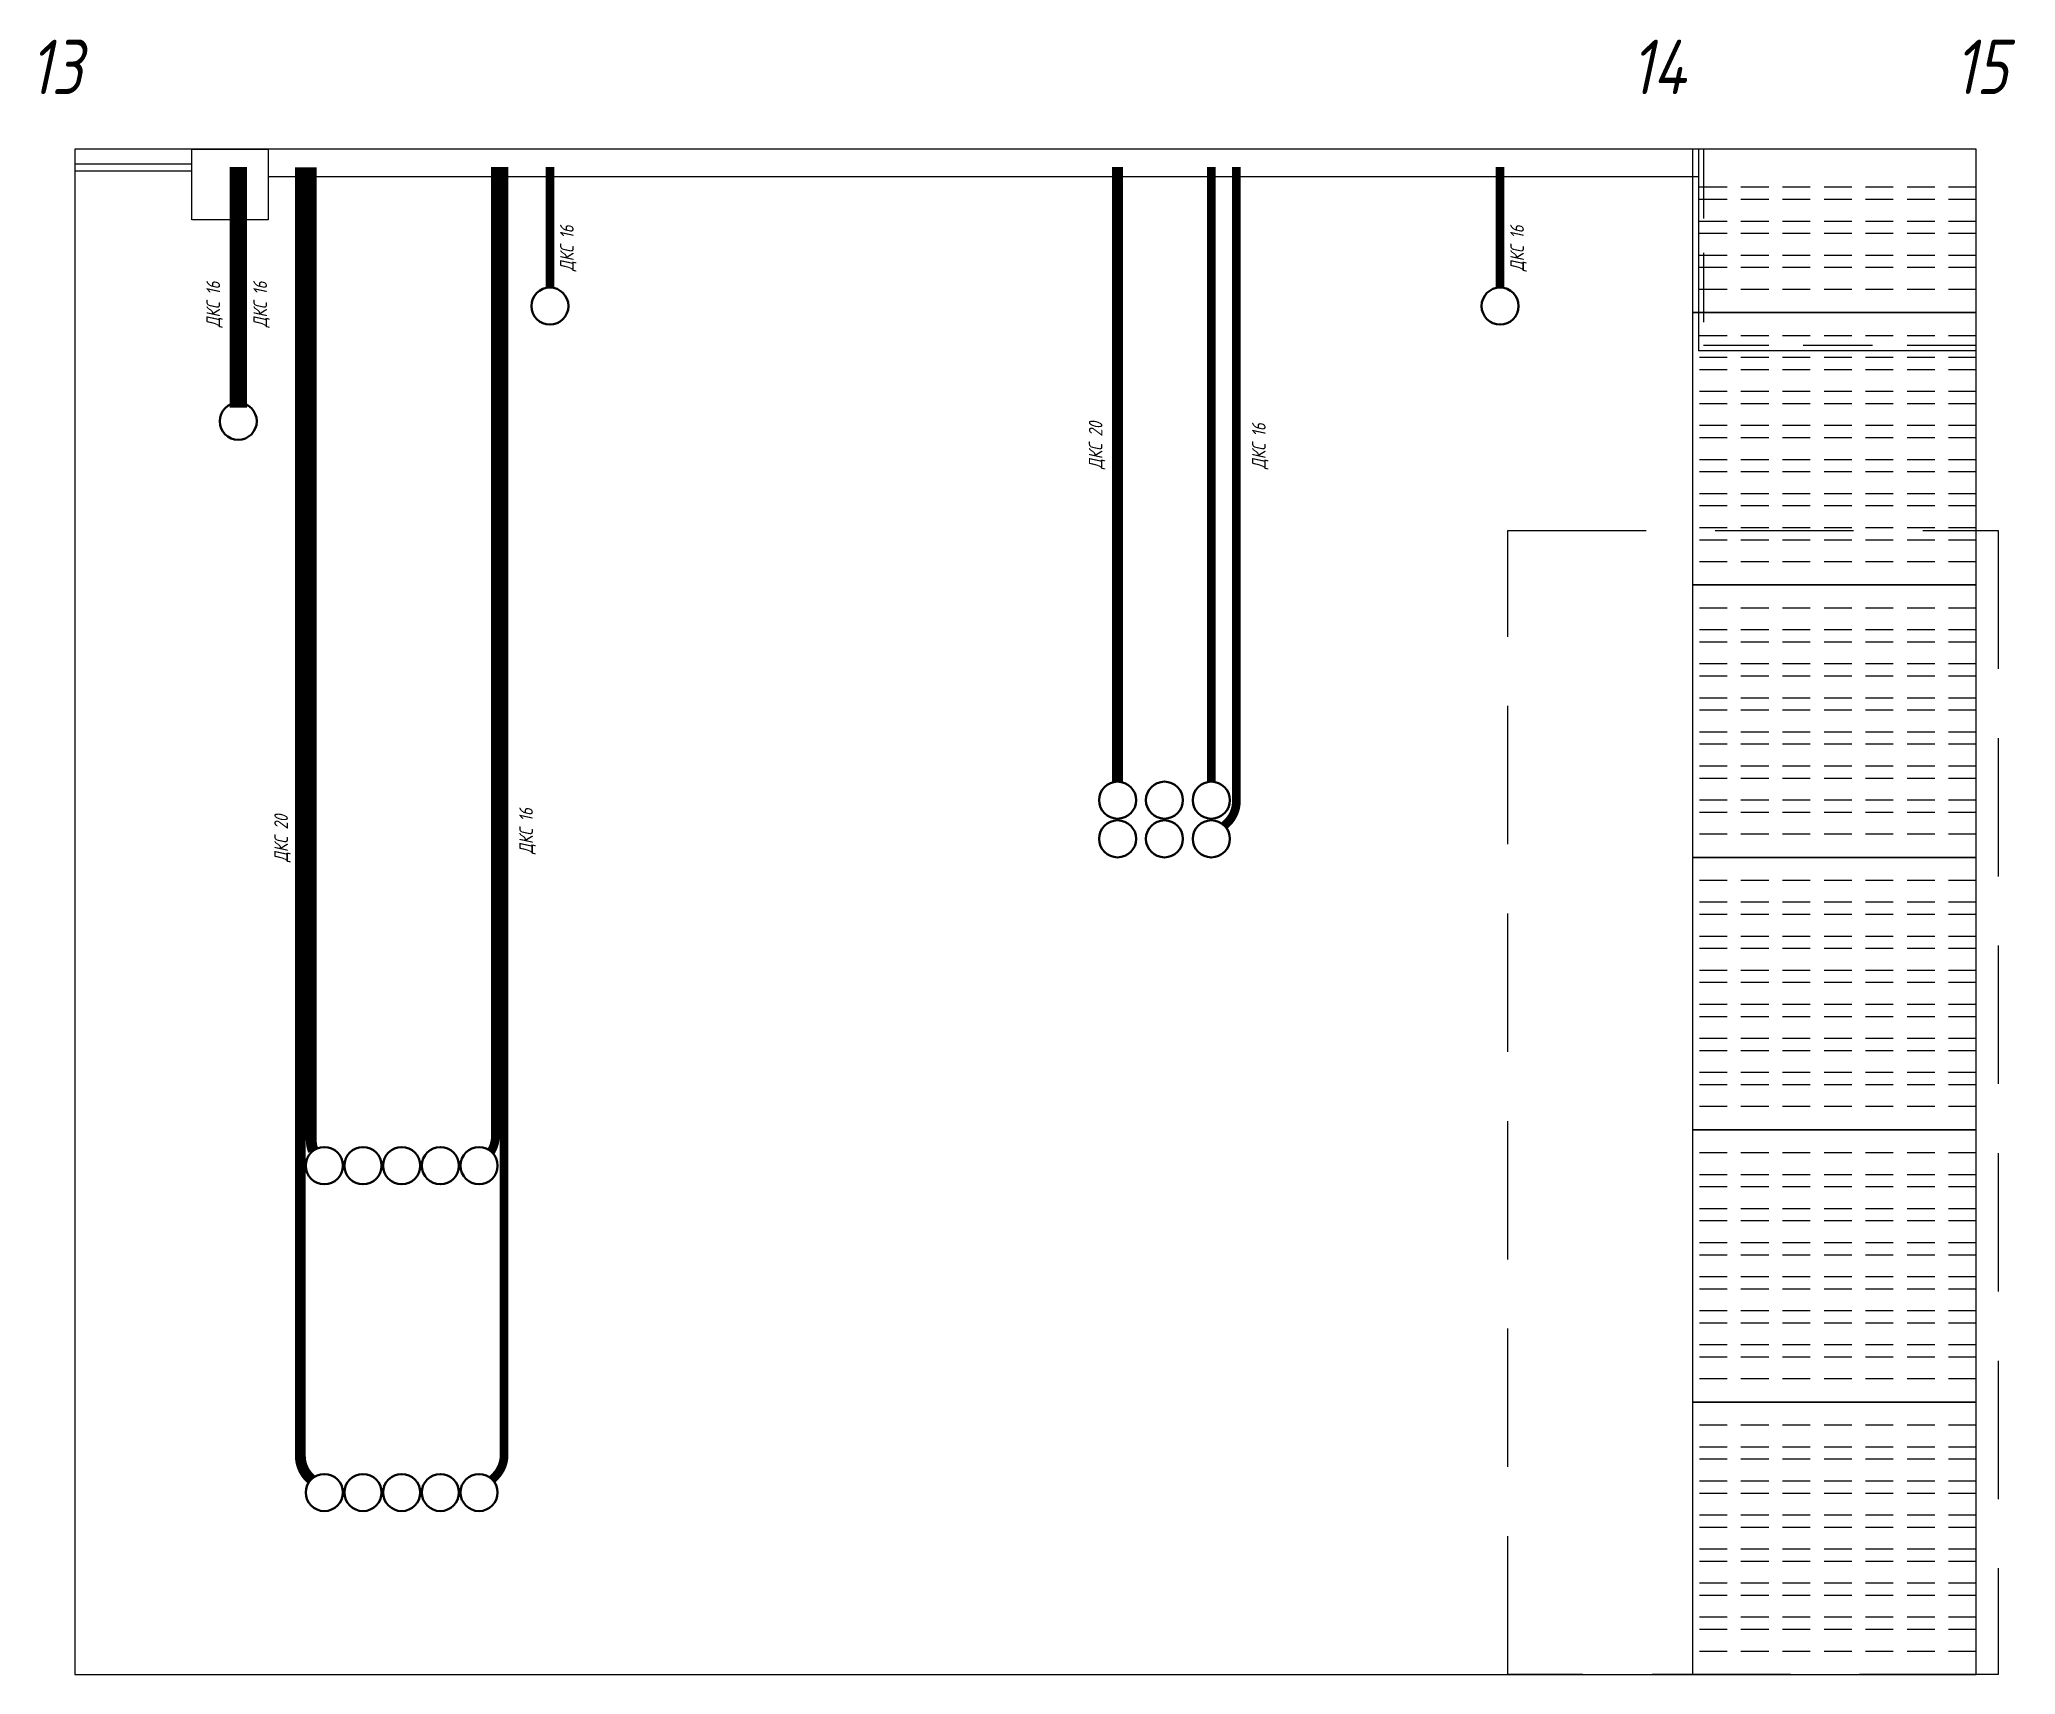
# Model space of a CAD drawing. Header units: millimetres. Extents: x -65 to 3562, y 0 to 3001.
import ezdxf
from ezdxf.enums import TextEntityAlignment as Align

# ---------------------------------------------------------------- set-up
doc = ezdxf.new("R2010")
doc.units = ezdxf.units.MM
doc.linetypes.add('DASHED', pattern=[19.05, 12.7, -6.35])
for name, color, linetype in [('01 Черновое', 7, 'Continuous'), ('02 ЭОМ и СС', 7, 'Continuous'), ('03 Потолок', 5, 'Continuous')]:
    doc.layers.add(name, color=color, linetype=linetype)
doc.layers.add('100 noprint', color=1, linetype='Continuous', plot=False)
doc.styles.add('ГОСТ-ISOCPEUR', font='isocpeui.ttf', dxfattribs={"width": 0.8})

msp = doc.modelspace()

# ---------------------------------------------------------------- linework, layer by layer
at = {"layer": '01 Черновое'}
for p, q in [((2970, 0), (2970, 2800)), ((3490, 2000), (2970, 2000)), ((3490, 1000), (2970, 1000))]:
    msp.add_line(p, q, dxfattribs=at)
msp.add_lwpolyline([(3490, 0), (3490, 2800), (0, 2800), (0, 0)], close=True, dxfattribs=at)
for points in [[(2970, 2000), (3490, 2000), (3490, 2500), (2970, 2500)], [(2970, 2500), (3490, 2500)], [(3490, 2000), (2970, 2000)], [(2970, 1000), (3490, 1000), (3490, 1500), (2970, 1500)], [(2970, 1500), (3490, 1500)], [(3490, 1000), (2970, 1000)], [(2970, 0), (3490, 0), (3490, 500), (2970, 500)], [(2970, 500), (3490, 500)]]:
    msp.add_lwpolyline(points, dxfattribs=at)
at = {"layer": '01 Черновое', "linetype": 'DASHED', "ltscale": 20}
msp.add_lwpolyline([(3530, 2100), (3530, 0), (2630, 0), (2630, 2100)], close=True, dxfattribs=at)
at = {"layer": '02 ЭОМ и СС', "color": 254, "const_width": 16}
msp.add_lwpolyline([(292, 2325.2), (292, 2767)], dxfattribs=at)
msp.add_lwpolyline([(292, 2325.2), (292, 2767)], dxfattribs=at)
at = {"layer": '02 ЭОМ и СС', "const_width": 16, "flags": 128}
for points in [[(308, 2325.2), (308, 2767)], [(308, 2325.2), (308, 2767)], [(872, 2546), (872, 2767)], [(2616, 2546), (2616, 2767)]]:
    msp.add_lwpolyline(points, dxfattribs=at)
at = {"layer": '02 ЭОМ и СС', "color": 1, "flags": 128}
for points in [[(434, 358, 20, 20, 0), (430.4, 361.6, 20, 20, -0.198912), (414, 401.2, 20, 20, 0), (414, 2766.8, 20, 20, 0)], [(434, 2766.8, 20, 20, 0), (434, 981.2, 20, 20, 0.09128), (437.7, 961.3, 20, 20, 0.105713)]]:
    msp.add_lwpolyline(points, format="xyseb", dxfattribs=at)
at = {"layer": '02 ЭОМ и СС', "color": 6, "const_width": 16}
for points in [[(772, 2767), (772, 988.9, -0.136668), (763.9, 960, -0.070509)], [(766, 358), (771.6, 363.6, 0.198912), (788, 403.2), (788, 2767)]]:
    msp.add_lwpolyline(points, format="xyb", dxfattribs=at)
at = {"layer": '02 ЭОМ и СС', "color": 1, "const_width": 20, "flags": 128}
msp.add_lwpolyline([(1914, 1639), (1914, 2767)], dxfattribs=at)
at = {"layer": '02 ЭОМ и СС', "color": 6, "const_width": 16}
msp.add_lwpolyline([(2086, 1639), (2086, 2767)], dxfattribs=at)
at = {"layer": '02 ЭОМ и СС', "color": 6}
msp.add_lwpolyline([(2132, 2767, 16, 16, 0), (2132, 1603.2, 16, 16, -0.198912), (2115.6, 1563.6, 16, 16, 0), (2110, 1558, 16, 16, 0)], format="xyseb", dxfattribs=at)
at = {"layer": '02 ЭОМ и СС', "lineweight": 40}
for centre in [(872, 2512), (2616, 2512), (300, 2300.5)]:
    msp.add_circle(centre, 34, dxfattribs=at)
at = {"layer": '02 ЭОМ и СС', "color": 1, "lineweight": 40}
for centre in [(1914, 1605), (2000, 1605), (1914, 1534), (2000, 1534), (458, 934), (529, 934), (600, 934), (671, 934), (458, 334), (529, 334), (600, 334), (671, 334)]:
    msp.add_circle(centre, 34, dxfattribs=at)
at = {"layer": '02 ЭОМ и СС', "color": 6, "lineweight": 40}
for centre in [(2086, 1605), (2086, 1534), (742, 934), (742, 334)]:
    msp.add_circle(centre, 34, dxfattribs=at)
at = {"layer": '03 Потолок', "color": 7, "lineweight": -2}
for p, q in [((2980, 2800), (2980, 2430)), ((0.6, 2773), (215, 2773)), ((0.6, 2760.5), (215, 2760.5)), ((355, 2750), (2980, 2750)), ((3490, 2430), (2980, 2430))]:
    msp.add_line(p, q, dxfattribs=at)
at = {"layer": '03 Потолок', "color": 7, "linetype": 'DASHED', "ltscale": 10}
for p in [(2989.5, 2800), (3490, 2439.5)]:
    msp.add_line(p, (2989.5, 2439.5), dxfattribs=at)
at = {"layer": '03 Потолок', "color": 7, "lineweight": -2}
msp.add_lwpolyline([(215, 2800), (355, 2800), (355, 2670), (215, 2670)], close=True, dxfattribs=at)
at = {"layer": '100 noprint', "linetype": 'DASHED', "ltscale": 4}
for p, q in [((3490, 2730), (2970, 2730)), ((3490, 2707.5), (2970, 2707.5)), ((3490, 2667.5), (2970, 2667.5)), ((3490, 2645), (2970, 2645)), ((3490, 2605), (2970, 2605)), ((3490, 2582.5), (2970, 2582.5)), ((3490, 2542.5), (2970, 2542.5)), ((3490, 2457.5), (2970, 2457.5)), ((3490, 2417.5), (2970, 2417.5)), ((3490, 2395), (2970, 2395)), ((3490, 2355), (2970, 2355)), ((3490, 2332.5), (2970, 2332.5)), ((3490, 2292.5), (2970, 2292.5)), ((3490, 2270), (2970, 2270)), ((3490, 2230), (2970, 2230)), ((3490, 2207.5), (2970, 2207.5)), ((3490, 2167.5), (2970, 2167.5)), ((3490, 2145), (2970, 2145)), ((3490, 2105), (2970, 2105)), ((3490, 2082.5), (2970, 2082.5)), ((3490, 2042.5), (2970, 2042.5)), ((3490, 1957.5), (2970, 1957.5)), ((3490, 1917.5), (2970, 1917.5)), ((3490, 1895), (2970, 1895)), ((3490, 1855), (2970, 1855)), ((3490, 1832.5), (2970, 1832.5)), ((3490, 1792.5), (2970, 1792.5)), ((3490, 1770), (2970, 1770)), ((3490, 1730), (2970, 1730)), ((3490, 1707.5), (2970, 1707.5)), ((3490, 1667.5), (2970, 1667.5)), ((3490, 1645), (2970, 1645)), ((3490, 1605), (2970, 1605)), ((3490, 1582.5), (2970, 1582.5)), ((3490, 1542.5), (2970, 1542.5)), ((3490, 1457.5), (2970, 1457.5)), ((3490, 1417.5), (2970, 1417.5)), ((3490, 1395), (2970, 1395)), ((3490, 1355), (2970, 1355)), ((3490, 1332.5), (2970, 1332.5)), ((3490, 1292.5), (2970, 1292.5)), ((3490, 1270), (2970, 1270)), ((3490, 1230), (2970, 1230)), ((3490, 1207.5), (2970, 1207.5)), ((3490, 1167.5), (2970, 1167.5)), ((3490, 1145), (2970, 1145)), ((3490, 1105), (2970, 1105)), ((3490, 1082.5), (2970, 1082.5)), ((3490, 1042.5), (2970, 1042.5)), ((3490, 957.5), (2970, 957.5)), ((3490, 917.5), (2970, 917.5)), ((3490, 895), (2970, 895)), ((3490, 855), (2970, 855)), ((3490, 832.5), (2970, 832.5)), ((3490, 792.5), (2970, 792.5)), ((3490, 770), (2970, 770)), ((3490, 730), (2970, 730)), ((3490, 707.5), (2970, 707.5)), ((3490, 667.5), (2970, 667.5)), ((3490, 645), (2970, 645)), ((3490, 605), (2970, 605)), ((3490, 582.5), (2970, 582.5)), ((3490, 542.5), (2970, 542.5)), ((3490, 457.5), (2970, 457.5)), ((3490, 417.5), (2970, 417.5)), ((3490, 395), (2970, 395)), ((3490, 355), (2970, 355)), ((3490, 332.5), (2970, 332.5)), ((3490, 292.5), (2970, 292.5)), ((3490, 270), (2970, 270)), ((3490, 230), (2970, 230)), ((3490, 207.5), (2970, 207.5)), ((3490, 167.5), (2970, 167.5)), ((3490, 145), (2970, 145)), ((3490, 105), (2970, 105)), ((3490, 82.5), (2970, 82.5)), ((3490, 42.5), (2970, 42.5))]:
    msp.add_line(p, q, dxfattribs=at)

# ---------------------------------------------------------------- texts
at = {"layer": '01 Черновое', "style": 'ГОСТ-ISOCPEUR', "width": 0.8}
for s, p in [('13', (-34.6, 2951.1)), ('14', (2906.4, 2951.1)), ('15', (3498.9, 2951.1))]:
    msp.add_text(s, height=100, dxfattribs=at).set_placement(p, align=Align.MIDDLE)
at = {"layer": '02 ЭОМ и СС', "char_height": 25, "width": 270.313, "attachment_point": 1, "rotation": 90, "style": 'ГОСТ-ISOCPEUR'}
for insert in [(890.7, 2576.2), (2634.7, 2576.2), (327.8, 2473)]:
    msp.add_mtext('{ДКС 16}', dxfattribs=dict(at, insert=insert))
at = {"layer": '02 ЭОМ и СС', "color": 254, "insert": (241.6, 2473), "char_height": 25, "width": 270.313, "attachment_point": 1, "rotation": 90, "style": 'ГОСТ-ISOCPEUR'}
msp.add_mtext('{ДКС 16}', dxfattribs=at)
at = {"layer": '02 ЭОМ и СС', "color": 1, "char_height": 25, "width": 270.313, "attachment_point": 1, "rotation": 90, "style": 'ГОСТ-ISOCPEUR'}
for insert in [(1861.2, 2212.9), (366.2, 1491.6)]:
    msp.add_mtext('{ДКС 20}', dxfattribs=dict(at, insert=insert))
at = {"layer": '02 ЭОМ и СС', "color": 6, "char_height": 25, "width": 270.313, "attachment_point": 1, "rotation": 90, "style": 'ГОСТ-ISOCPEUR'}
for insert in [(2160.8, 2212.9), (815.8, 1506.4)]:
    msp.add_mtext('{ДКС 16}', dxfattribs=dict(at, insert=insert))

doc.saveas('drawing.dxf')
